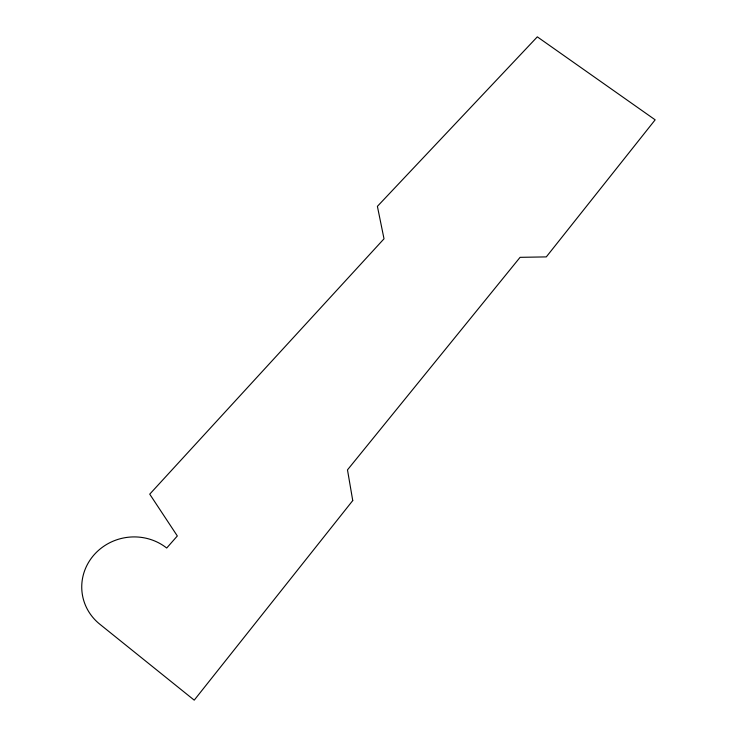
<?xml version="1.0" encoding="UTF-8"?>
<svg xmlns="http://www.w3.org/2000/svg" width="737" height="737" viewBox="0 0 737 737"><rect width="100%" height="100%" fill="white"/><g stroke="black" fill="none" stroke-linecap="round" stroke-linejoin="round"><path stroke-width="1.11" d="M352.747 500.57L194.227 700.15L99.762 624.165A51.737 49.268 -9.2 0 1 94.041 554.869A51.737 49.268 -9.2 0 1 166.709 548.033L177.331 535.965L149.731 494.159L384.014 238.806L377.399 206.351L537.319 36.85L655.165 119.827L546.292 256.9L520.082 257.333L347.486 469.874L352.747 500.57"/></g></svg>
